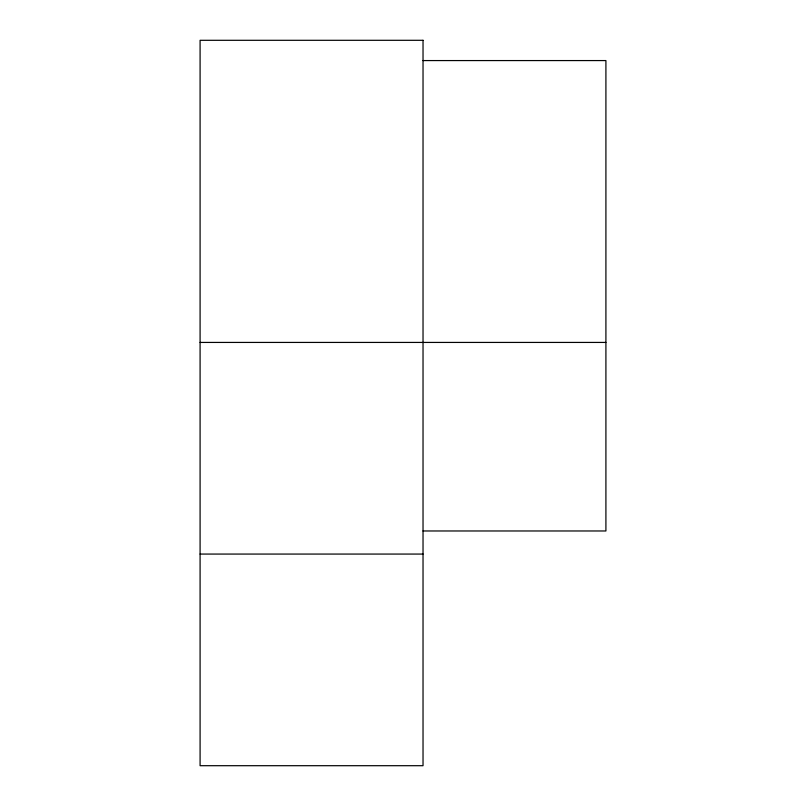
<?xml version="1.0" encoding="UTF-8"?>
<svg xmlns="http://www.w3.org/2000/svg" width="806" height="806" viewBox="0 0 806 806"><rect width="100%" height="100%" fill="white"/><g stroke="black" fill="none" stroke-linecap="round" stroke-linejoin="round"><path stroke-width="1.21" d="M423.029 60.571L605.911 60.571L605.911 530.973L423.029 530.973M200.09 342.429L605.911 342.429M200.09 554.065L423.029 554.065M423.029 40.3L200.09 40.3L200.09 765.7L423.029 765.7L423.029 40.3"/></g></svg>
